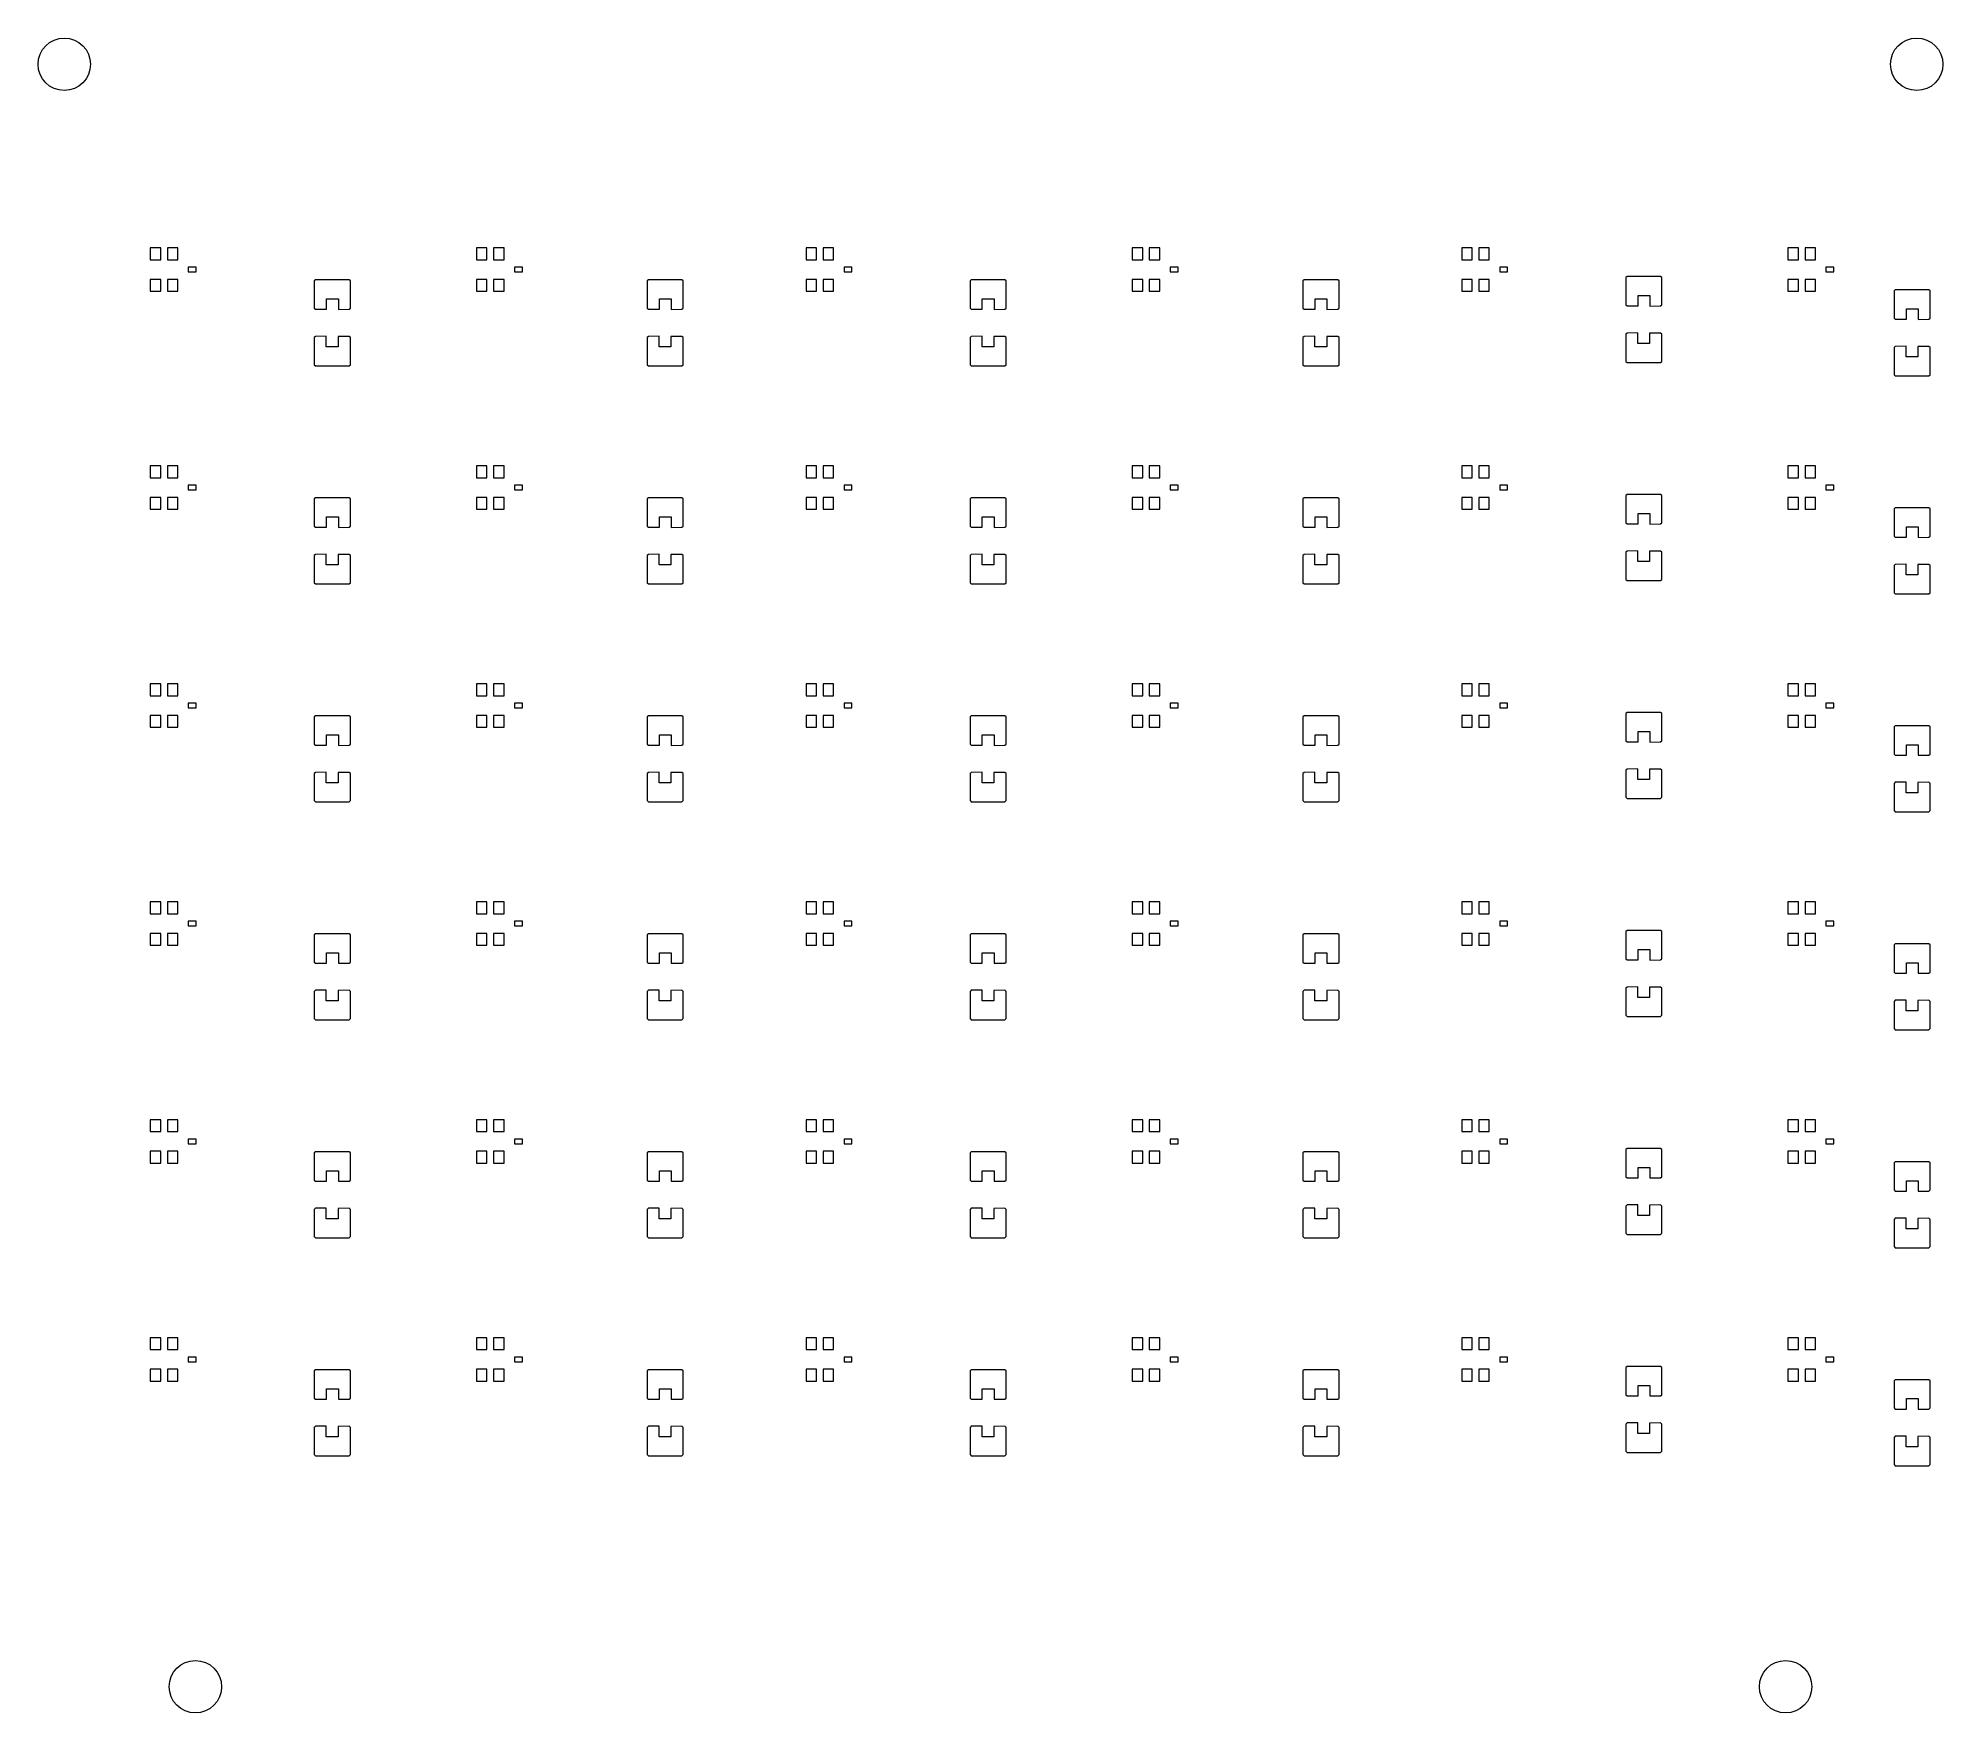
# Model space of a CAD drawing. Header units: millimetres. Extents: x 70.8 to 143.4, y 156.4 to 220.3.
import ezdxf

# ---------------------------------------------------------------- set-up
doc = ezdxf.new("R2010")
doc.units = ezdxf.units.MM
doc.header["$MEASUREMENT"] = 0
doc.layers.add('Multi-Layer', color=7, linetype='Continuous', lineweight=0)

msp = doc.modelspace()

# ---------------------------------------------------------------- linework, layer by layer
at = {"layer": 'Multi-Layer', "color": 1, "lineweight": 0, "true_color": 0xff0000}
for points in [[(75.443, 212.325), (75.043, 212.325), (75.043, 211.875), (75.443, 211.875)], [(76.093, 212.325), (75.693, 212.325), (75.693, 211.875), (76.093, 211.875)], [(87.889, 211.875), (87.889, 212.325), (87.489, 212.325), (87.489, 211.875)], [(88.539, 212.325), (88.139, 212.325), (88.139, 211.875), (88.539, 211.875)], [(100.462, 211.875), (100.462, 212.325), (100.062, 212.325), (100.062, 211.875)], [(101.112, 212.325), (100.712, 212.325), (100.712, 211.875), (101.112, 211.875)], [(112.908, 211.875), (112.908, 212.325), (112.508, 212.325), (112.508, 211.875)], [(113.558, 212.325), (113.158, 212.325), (113.158, 211.875), (113.558, 211.875)], [(125.481, 211.875), (125.481, 212.325), (125.081, 212.325), (125.081, 211.875)], [(126.131, 212.325), (125.731, 212.325), (125.731, 211.875), (126.131, 211.875)], [(137.927, 212.325), (137.527, 212.325), (137.527, 211.875), (137.927, 211.875)], [(138.577, 212.325), (138.177, 212.325), (138.177, 211.875), (138.577, 211.875)], [(76.793, 211.59), (76.493, 211.59), (76.493, 211.41), (76.793, 211.41)], [(89.239, 211.59), (88.939, 211.59), (88.939, 211.41), (89.239, 211.41)], [(101.812, 211.59), (101.512, 211.59), (101.512, 211.41), (101.812, 211.41)], [(114.258, 211.59), (113.958, 211.59), (113.958, 211.41), (114.258, 211.41)], [(126.831, 211.59), (126.531, 211.59), (126.531, 211.41), (126.831, 211.41)], [(139.277, 211.59), (138.977, 211.59), (138.977, 211.41), (139.277, 211.41)], [(75.443, 211.125), (75.043, 211.125), (75.043, 210.675), (75.443, 210.675)], [(76.093, 211.125), (75.693, 211.125), (75.693, 210.675), (76.093, 210.675)], [(81.299, 211.065), (81.299, 210.03), (81.349, 209.985), (81.769, 209.99), (81.769, 210.386), (82.219, 210.386), (82.219, 209.981), (82.629, 209.985), (82.679, 210.03), (82.679, 211.065), (82.629, 211.11), (81.349, 211.11)], [(87.889, 210.675), (87.889, 211.125), (87.489, 211.125), (87.489, 210.675)], [(88.139, 211.125), (88.139, 210.675), (88.539, 210.675), (88.539, 211.125)], [(93.999, 211.065), (93.999, 210.03), (94.049, 209.985), (94.469, 209.99), (94.469, 210.386), (94.919, 210.386), (94.919, 209.981), (95.329, 209.985), (95.379, 210.03), (95.379, 211.065), (95.329, 211.11), (94.049, 211.11)], [(100.462, 210.675), (100.462, 211.125), (100.062, 211.125), (100.062, 210.675)], [(100.712, 211.125), (100.712, 210.675), (101.112, 210.675), (101.112, 211.125)], [(106.318, 211.065), (106.318, 210.03), (106.368, 209.985), (106.788, 209.99), (106.788, 210.386), (107.238, 210.386), (107.238, 209.981), (107.648, 209.985), (107.698, 210.03), (107.698, 211.065), (107.648, 211.11), (106.368, 211.11)], [(112.908, 210.675), (112.908, 211.125), (112.508, 211.125), (112.508, 210.675)], [(113.158, 211.125), (113.158, 210.675), (113.558, 210.675), (113.558, 211.125)], [(119.018, 211.065), (119.018, 210.03), (119.068, 209.985), (119.488, 209.99), (119.488, 210.386), (119.938, 210.386), (119.938, 209.981), (120.348, 209.985), (120.398, 210.03), (120.398, 211.065), (120.348, 211.11), (119.068, 211.11)], [(125.481, 210.675), (125.481, 211.125), (125.081, 211.125), (125.081, 210.675)], [(125.731, 211.125), (125.731, 210.675), (126.131, 210.675), (126.131, 211.125)], [(131.337, 211.192), (131.337, 210.157), (131.387, 210.112), (131.807, 210.117), (131.807, 210.513), (132.257, 210.513), (132.257, 210.108), (132.667, 210.112), (132.717, 210.157), (132.717, 211.192), (132.667, 211.237), (131.387, 211.237)], [(137.927, 210.675), (137.927, 211.125), (137.527, 211.125), (137.527, 210.675)], [(138.577, 210.675), (138.577, 211.125), (138.177, 211.125), (138.177, 210.675)], [(142.953, 210.684), (142.903, 210.729), (141.623, 210.729), (141.573, 210.684), (141.573, 209.649), (141.623, 209.604), (142.043, 209.609), (142.043, 210.005), (142.493, 210.005), (142.493, 209.6), (142.903, 209.604), (142.953, 209.649)], [(82.679, 208.906), (82.629, 208.951), (82.209, 208.946), (82.209, 208.55), (81.759, 208.55), (81.759, 208.955), (81.349, 208.951), (81.299, 208.906), (81.299, 207.871), (81.349, 207.826), (82.629, 207.826), (82.679, 207.871)], [(95.379, 208.906), (95.329, 208.951), (94.909, 208.946), (94.909, 208.55), (94.459, 208.55), (94.459, 208.955), (94.049, 208.951), (93.999, 208.906), (93.999, 207.871), (94.049, 207.826), (95.329, 207.826), (95.379, 207.871)], [(107.698, 207.871), (107.698, 208.906), (107.648, 208.951), (107.228, 208.946), (107.228, 208.55), (106.778, 208.55), (106.778, 208.955), (106.368, 208.951), (106.318, 208.906), (106.318, 207.871), (106.368, 207.826), (107.648, 207.826)], [(120.398, 208.906), (120.348, 208.951), (119.928, 208.946), (119.928, 208.55), (119.478, 208.55), (119.478, 208.955), (119.068, 208.951), (119.018, 208.906), (119.018, 207.871), (119.068, 207.826), (120.348, 207.826), (120.398, 207.871)], [(132.717, 207.998), (132.717, 209.033), (132.667, 209.078), (132.247, 209.073), (132.247, 208.677), (131.797, 208.677), (131.797, 209.082), (131.387, 209.078), (131.337, 209.033), (131.337, 207.998), (131.387, 207.953), (132.667, 207.953)], [(142.953, 207.49), (142.953, 208.525), (142.903, 208.57), (142.483, 208.565), (142.483, 208.169), (142.033, 208.169), (142.033, 208.574), (141.623, 208.57), (141.573, 208.525), (141.573, 207.49), (141.623, 207.445), (142.903, 207.445)], [(75.043, 204.008), (75.043, 203.558), (75.443, 203.558), (75.443, 204.008)], [(75.693, 204.008), (75.693, 203.558), (76.093, 203.558), (76.093, 204.008)], [(87.889, 203.558), (87.889, 204.008), (87.489, 204.008), (87.489, 203.558)], [(88.139, 204.008), (88.139, 203.558), (88.539, 203.558), (88.539, 204.008)], [(100.462, 203.558), (100.462, 204.008), (100.062, 204.008), (100.062, 203.558)], [(100.712, 204.008), (100.712, 203.558), (101.112, 203.558), (101.112, 204.008)], [(112.908, 203.558), (112.908, 204.008), (112.508, 204.008), (112.508, 203.558)], [(113.158, 204.008), (113.158, 203.558), (113.558, 203.558), (113.558, 204.008)], [(125.481, 203.558), (125.481, 204.008), (125.081, 204.008), (125.081, 203.558)], [(125.731, 204.008), (125.731, 203.558), (126.131, 203.558), (126.131, 204.008)], [(137.927, 203.558), (137.927, 204.008), (137.527, 204.008), (137.527, 203.558)], [(138.577, 203.558), (138.577, 204.008), (138.177, 204.008), (138.177, 203.558)], [(75.443, 202.808), (75.043, 202.808), (75.043, 202.358), (75.443, 202.358)], [(75.693, 202.808), (75.693, 202.358), (76.093, 202.358), (76.093, 202.808)], [(76.793, 203.093), (76.793, 203.273), (76.493, 203.273), (76.493, 203.093)], [(81.299, 202.749), (81.299, 201.714), (81.349, 201.669), (81.769, 201.673), (81.769, 202.069), (82.219, 202.069), (82.219, 201.664), (82.629, 201.669), (82.679, 201.714), (82.679, 202.749), (82.629, 202.794), (81.349, 202.794)], [(87.889, 202.358), (87.889, 202.808), (87.489, 202.808), (87.489, 202.358)], [(88.139, 202.808), (88.139, 202.358), (88.539, 202.358), (88.539, 202.808)], [(89.239, 203.273), (88.939, 203.273), (88.939, 203.093), (89.239, 203.093)], [(93.999, 202.749), (93.999, 201.714), (94.049, 201.669), (94.469, 201.673), (94.469, 202.069), (94.919, 202.069), (94.919, 201.664), (95.329, 201.669), (95.379, 201.714), (95.379, 202.749), (95.329, 202.794), (94.049, 202.794)], [(100.462, 202.358), (100.462, 202.808), (100.062, 202.808), (100.062, 202.358)], [(100.712, 202.808), (100.712, 202.358), (101.112, 202.358), (101.112, 202.808)], [(101.812, 203.273), (101.512, 203.273), (101.512, 203.093), (101.812, 203.093)], [(106.318, 202.749), (106.318, 201.714), (106.368, 201.669), (106.788, 201.673), (106.788, 202.069), (107.238, 202.069), (107.238, 201.664), (107.648, 201.669), (107.698, 201.714), (107.698, 202.749), (107.648, 202.794), (106.368, 202.794)], [(112.908, 202.358), (112.908, 202.808), (112.508, 202.808), (112.508, 202.358)], [(113.158, 202.808), (113.158, 202.358), (113.558, 202.358), (113.558, 202.808)], [(114.258, 203.273), (113.958, 203.273), (113.958, 203.093), (114.258, 203.093)], [(119.018, 202.749), (119.018, 201.714), (119.068, 201.669), (119.488, 201.673), (119.488, 202.069), (119.938, 202.069), (119.938, 201.664), (120.348, 201.669), (120.398, 201.714), (120.398, 202.749), (120.348, 202.794), (119.068, 202.794)], [(125.481, 202.358), (125.481, 202.808), (125.081, 202.808), (125.081, 202.358)], [(126.131, 202.358), (126.131, 202.808), (125.731, 202.808), (125.731, 202.358)], [(126.831, 203.093), (126.831, 203.273), (126.531, 203.273), (126.531, 203.093)], [(131.337, 202.876), (131.337, 201.841), (131.387, 201.796), (131.807, 201.8), (131.807, 202.196), (132.257, 202.196), (132.257, 201.791), (132.667, 201.796), (132.717, 201.841), (132.717, 202.876), (132.667, 202.921), (131.387, 202.921)], [(137.927, 202.358), (137.927, 202.808), (137.527, 202.808), (137.527, 202.358)], [(138.577, 202.358), (138.577, 202.808), (138.177, 202.808), (138.177, 202.358)], [(139.277, 203.273), (138.977, 203.273), (138.977, 203.093), (139.277, 203.093)], [(141.573, 202.368), (141.573, 201.333), (141.623, 201.288), (142.043, 201.292), (142.043, 201.688), (142.493, 201.688), (142.493, 201.283), (142.903, 201.288), (142.953, 201.333), (142.953, 202.368), (142.903, 202.413), (141.623, 202.413)], [(82.679, 200.589), (82.629, 200.634), (82.209, 200.63), (82.209, 200.234), (81.759, 200.234), (81.759, 200.639), (81.349, 200.634), (81.299, 200.589), (81.299, 199.554), (81.349, 199.509), (82.629, 199.509), (82.679, 199.554)], [(95.379, 200.589), (95.329, 200.634), (94.909, 200.63), (94.909, 200.234), (94.459, 200.234), (94.459, 200.639), (94.049, 200.634), (93.999, 200.589), (93.999, 199.554), (94.049, 199.509), (95.329, 199.509), (95.379, 199.554)], [(107.698, 199.554), (107.698, 200.589), (107.648, 200.634), (107.228, 200.63), (107.228, 200.234), (106.778, 200.234), (106.778, 200.639), (106.368, 200.634), (106.318, 200.589), (106.318, 199.554), (106.368, 199.509), (107.648, 199.509)], [(120.398, 200.589), (120.348, 200.634), (119.928, 200.63), (119.928, 200.234), (119.478, 200.234), (119.478, 200.639), (119.068, 200.634), (119.018, 200.589), (119.018, 199.554), (119.068, 199.509), (120.348, 199.509), (120.398, 199.554)], [(132.717, 199.681), (132.717, 200.716), (132.667, 200.761), (132.247, 200.757), (132.247, 200.361), (131.797, 200.361), (131.797, 200.766), (131.387, 200.761), (131.337, 200.716), (131.337, 199.681), (131.387, 199.636), (132.667, 199.636)], [(142.953, 199.173), (142.953, 200.208), (142.903, 200.253), (142.483, 200.249), (142.483, 199.853), (142.033, 199.853), (142.033, 200.258), (141.623, 200.253), (141.573, 200.208), (141.573, 199.173), (141.623, 199.128), (142.903, 199.128)], [(75.043, 195.692), (75.043, 195.242), (75.443, 195.242), (75.443, 195.692)], [(75.693, 195.692), (75.693, 195.242), (76.093, 195.242), (76.093, 195.692)], [(87.889, 195.242), (87.889, 195.692), (87.489, 195.692), (87.489, 195.242)], [(88.139, 195.692), (88.139, 195.242), (88.539, 195.242), (88.539, 195.692)], [(100.462, 195.242), (100.462, 195.692), (100.062, 195.692), (100.062, 195.242)], [(100.712, 195.692), (100.712, 195.242), (101.112, 195.242), (101.112, 195.692)], [(112.908, 195.242), (112.908, 195.692), (112.508, 195.692), (112.508, 195.242)], [(113.158, 195.692), (113.158, 195.242), (113.558, 195.242), (113.558, 195.692)], [(125.481, 195.242), (125.481, 195.692), (125.081, 195.692), (125.081, 195.242)], [(125.731, 195.692), (125.731, 195.242), (126.131, 195.242), (126.131, 195.692)], [(137.927, 195.242), (137.927, 195.692), (137.527, 195.692), (137.527, 195.242)], [(138.577, 195.242), (138.577, 195.692), (138.177, 195.692), (138.177, 195.242)], [(76.793, 194.777), (76.793, 194.957), (76.493, 194.957), (76.493, 194.777)], [(89.239, 194.957), (88.939, 194.957), (88.939, 194.777), (89.239, 194.777)], [(101.812, 194.957), (101.512, 194.957), (101.512, 194.777), (101.812, 194.777)], [(114.258, 194.957), (113.958, 194.957), (113.958, 194.777), (114.258, 194.777)], [(126.831, 194.777), (126.831, 194.957), (126.531, 194.957), (126.531, 194.777)], [(139.277, 194.957), (138.977, 194.957), (138.977, 194.777), (139.277, 194.777)], [(75.443, 194.492), (75.043, 194.492), (75.043, 194.042), (75.443, 194.042)], [(75.693, 194.492), (75.693, 194.042), (76.093, 194.042), (76.093, 194.492)], [(81.299, 194.432), (81.299, 193.397), (81.349, 193.352), (81.769, 193.357), (81.769, 193.753), (82.219, 193.753), (82.219, 193.348), (82.629, 193.352), (82.679, 193.397), (82.679, 194.432), (82.629, 194.477), (81.349, 194.477)], [(87.889, 194.042), (87.889, 194.492), (87.489, 194.492), (87.489, 194.042)], [(88.139, 194.492), (88.139, 194.042), (88.539, 194.042), (88.539, 194.492)], [(93.999, 194.432), (93.999, 193.397), (94.049, 193.352), (94.469, 193.357), (94.469, 193.753), (94.919, 193.753), (94.919, 193.348), (95.329, 193.352), (95.379, 193.397), (95.379, 194.432), (95.329, 194.477), (94.049, 194.477)], [(100.462, 194.042), (100.462, 194.492), (100.062, 194.492), (100.062, 194.042)], [(100.712, 194.492), (100.712, 194.042), (101.112, 194.042), (101.112, 194.492)], [(106.318, 194.432), (106.318, 193.397), (106.368, 193.352), (106.788, 193.357), (106.788, 193.753), (107.238, 193.753), (107.238, 193.348), (107.648, 193.352), (107.698, 193.397), (107.698, 194.432), (107.648, 194.477), (106.368, 194.477)], [(112.908, 194.042), (112.908, 194.492), (112.508, 194.492), (112.508, 194.042)], [(113.158, 194.492), (113.158, 194.042), (113.558, 194.042), (113.558, 194.492)], [(119.018, 194.432), (119.018, 193.397), (119.068, 193.352), (119.488, 193.357), (119.488, 193.753), (119.938, 193.753), (119.938, 193.348), (120.348, 193.352), (120.398, 193.397), (120.398, 194.432), (120.348, 194.477), (119.068, 194.477)], [(125.481, 194.042), (125.481, 194.492), (125.081, 194.492), (125.081, 194.042)], [(125.731, 194.492), (125.731, 194.042), (126.131, 194.042), (126.131, 194.492)], [(131.337, 194.559), (131.337, 193.524), (131.387, 193.479), (131.807, 193.484), (131.807, 193.88), (132.257, 193.88), (132.257, 193.475), (132.667, 193.479), (132.717, 193.524), (132.717, 194.559), (132.667, 194.604), (131.387, 194.604)], [(137.927, 194.042), (137.927, 194.492), (137.527, 194.492), (137.527, 194.042)], [(138.577, 194.042), (138.577, 194.492), (138.177, 194.492), (138.177, 194.042)], [(141.573, 194.051), (141.573, 193.016), (141.623, 192.971), (142.043, 192.976), (142.043, 193.372), (142.493, 193.372), (142.493, 192.967), (142.903, 192.971), (142.953, 193.016), (142.953, 194.051), (142.903, 194.096), (141.623, 194.096)], [(82.679, 192.273), (82.629, 192.318), (82.209, 192.313), (82.209, 191.917), (81.759, 191.917), (81.759, 192.322), (81.349, 192.318), (81.299, 192.273), (81.299, 191.238), (81.349, 191.193), (82.629, 191.193), (82.679, 191.238)], [(95.379, 192.273), (95.329, 192.318), (94.909, 192.313), (94.909, 191.917), (94.459, 191.917), (94.459, 192.322), (94.049, 192.318), (93.999, 192.273), (93.999, 191.238), (94.049, 191.193), (95.329, 191.193), (95.379, 191.238)], [(107.698, 191.238), (107.698, 192.273), (107.648, 192.318), (107.228, 192.313), (107.228, 191.917), (106.778, 191.917), (106.778, 192.322), (106.368, 192.318), (106.318, 192.273), (106.318, 191.238), (106.368, 191.193), (107.648, 191.193)], [(120.398, 192.273), (120.348, 192.318), (119.928, 192.313), (119.928, 191.917), (119.478, 191.917), (119.478, 192.322), (119.068, 192.318), (119.018, 192.273), (119.018, 191.238), (119.068, 191.193), (120.348, 191.193), (120.398, 191.238)], [(132.717, 191.365), (132.717, 192.4), (132.667, 192.445), (132.247, 192.44), (132.247, 192.044), (131.797, 192.044), (131.797, 192.449), (131.387, 192.445), (131.337, 192.4), (131.337, 191.365), (131.387, 191.32), (132.667, 191.32)], [(142.953, 190.857), (142.953, 191.892), (142.903, 191.937), (142.483, 191.932), (142.483, 191.536), (142.033, 191.536), (142.033, 191.941), (141.623, 191.937), (141.573, 191.892), (141.573, 190.857), (141.623, 190.812), (142.903, 190.812)], [(75.043, 187.375), (75.043, 186.925), (75.443, 186.925), (75.443, 187.375)], [(75.693, 187.375), (75.693, 186.925), (76.093, 186.925), (76.093, 187.375)], [(87.889, 186.925), (87.889, 187.375), (87.489, 187.375), (87.489, 186.925)], [(88.139, 187.375), (88.139, 186.925), (88.539, 186.925), (88.539, 187.375)], [(100.462, 186.925), (100.462, 187.375), (100.062, 187.375), (100.062, 186.925)], [(100.712, 187.375), (100.712, 186.925), (101.112, 186.925), (101.112, 187.375)], [(112.908, 186.925), (112.908, 187.375), (112.508, 187.375), (112.508, 186.925)], [(113.158, 187.375), (113.158, 186.925), (113.558, 186.925), (113.558, 187.375)], [(125.481, 186.925), (125.481, 187.375), (125.081, 187.375), (125.081, 186.925)], [(125.731, 187.375), (125.731, 186.925), (126.131, 186.925), (126.131, 187.375)], [(137.927, 186.925), (137.927, 187.375), (137.527, 187.375), (137.527, 186.925)], [(138.577, 186.925), (138.577, 187.375), (138.177, 187.375), (138.177, 186.925)], [(75.443, 186.175), (75.043, 186.175), (75.043, 185.725), (75.443, 185.725)], [(75.693, 186.175), (75.693, 185.725), (76.093, 185.725), (76.093, 186.175)], [(76.793, 186.46), (76.793, 186.64), (76.493, 186.64), (76.493, 186.46)], [(81.299, 186.116), (81.299, 185.081), (81.349, 185.036), (81.769, 185.04), (81.769, 185.436), (82.219, 185.436), (82.219, 185.031), (82.629, 185.036), (82.679, 185.081), (82.679, 186.116), (82.629, 186.161), (81.349, 186.161)], [(87.889, 185.725), (87.889, 186.175), (87.489, 186.175), (87.489, 185.725)], [(88.139, 186.175), (88.139, 185.725), (88.539, 185.725), (88.539, 186.175)], [(89.239, 186.64), (88.939, 186.64), (88.939, 186.46), (89.239, 186.46)], [(93.999, 186.116), (93.999, 185.081), (94.049, 185.036), (94.469, 185.04), (94.469, 185.436), (94.919, 185.436), (94.919, 185.031), (95.329, 185.036), (95.379, 185.081), (95.379, 186.116), (95.329, 186.161), (94.049, 186.161)], [(100.462, 185.725), (100.462, 186.175), (100.062, 186.175), (100.062, 185.725)], [(100.712, 186.175), (100.712, 185.725), (101.112, 185.725), (101.112, 186.175)], [(101.812, 186.64), (101.512, 186.64), (101.512, 186.46), (101.812, 186.46)], [(106.318, 186.116), (106.318, 185.081), (106.368, 185.036), (106.788, 185.04), (106.788, 185.436), (107.238, 185.436), (107.238, 185.031), (107.648, 185.036), (107.698, 185.081), (107.698, 186.116), (107.648, 186.161), (106.368, 186.161)], [(112.908, 185.725), (112.908, 186.175), (112.508, 186.175), (112.508, 185.725)], [(113.158, 186.175), (113.158, 185.725), (113.558, 185.725), (113.558, 186.175)], [(114.258, 186.64), (113.958, 186.64), (113.958, 186.46), (114.258, 186.46)], [(119.018, 186.116), (119.018, 185.081), (119.068, 185.036), (119.488, 185.04), (119.488, 185.436), (119.938, 185.436), (119.938, 185.031), (120.348, 185.036), (120.398, 185.081), (120.398, 186.116), (120.348, 186.161), (119.068, 186.161)], [(125.481, 185.725), (125.481, 186.175), (125.081, 186.175), (125.081, 185.725)], [(126.131, 185.725), (126.131, 186.175), (125.731, 186.175), (125.731, 185.725)], [(126.831, 186.46), (126.831, 186.64), (126.531, 186.64), (126.531, 186.46)], [(131.337, 186.243), (131.337, 185.208), (131.387, 185.163), (131.807, 185.167), (131.807, 185.563), (132.257, 185.563), (132.257, 185.158), (132.667, 185.163), (132.717, 185.208), (132.717, 186.243), (132.667, 186.288), (131.387, 186.288)], [(137.927, 185.725), (137.927, 186.175), (137.527, 186.175), (137.527, 185.725)], [(138.577, 185.725), (138.577, 186.175), (138.177, 186.175), (138.177, 185.725)], [(139.277, 186.64), (138.977, 186.64), (138.977, 186.46), (139.277, 186.46)], [(141.573, 185.735), (141.573, 184.7), (141.623, 184.655), (142.043, 184.659), (142.043, 185.055), (142.493, 185.055), (142.493, 184.65), (142.903, 184.655), (142.953, 184.7), (142.953, 185.735), (142.903, 185.78), (141.623, 185.78)], [(82.679, 183.956), (82.629, 184.001), (82.209, 183.997), (82.209, 183.601), (81.759, 183.601), (81.759, 184.006), (81.349, 184.001), (81.299, 183.956), (81.299, 182.921), (81.349, 182.876), (82.629, 182.876), (82.679, 182.921)], [(95.379, 183.956), (95.329, 184.001), (94.909, 183.997), (94.909, 183.601), (94.459, 183.601), (94.459, 184.006), (94.049, 184.001), (93.999, 183.956), (93.999, 182.921), (94.049, 182.876), (95.329, 182.876), (95.379, 182.921)], [(107.698, 182.921), (107.698, 183.956), (107.648, 184.001), (107.228, 183.997), (107.228, 183.601), (106.778, 183.601), (106.778, 184.006), (106.368, 184.001), (106.318, 183.956), (106.318, 182.921), (106.368, 182.876), (107.648, 182.876)], [(120.398, 183.956), (120.348, 184.001), (119.928, 183.997), (119.928, 183.601), (119.478, 183.601), (119.478, 184.006), (119.068, 184.001), (119.018, 183.956), (119.018, 182.921), (119.068, 182.876), (120.348, 182.876), (120.398, 182.921)], [(132.717, 183.048), (132.717, 184.083), (132.667, 184.128), (132.247, 184.124), (132.247, 183.728), (131.797, 183.728), (131.797, 184.133), (131.387, 184.128), (131.337, 184.083), (131.337, 183.048), (131.387, 183.003), (132.667, 183.003)], [(142.953, 182.54), (142.953, 183.575), (142.903, 183.62), (142.483, 183.616), (142.483, 183.22), (142.033, 183.22), (142.033, 183.625), (141.623, 183.62), (141.573, 183.575), (141.573, 182.54), (141.623, 182.495), (142.903, 182.495)], [(75.043, 179.059), (75.043, 178.609), (75.443, 178.609), (75.443, 179.059)], [(75.693, 179.059), (75.693, 178.609), (76.093, 178.609), (76.093, 179.059)], [(87.889, 178.609), (87.889, 179.059), (87.489, 179.059), (87.489, 178.609)], [(88.139, 179.059), (88.139, 178.609), (88.539, 178.609), (88.539, 179.059)], [(100.462, 178.609), (100.462, 179.059), (100.062, 179.059), (100.062, 178.609)], [(100.712, 179.059), (100.712, 178.609), (101.112, 178.609), (101.112, 179.059)], [(112.908, 178.609), (112.908, 179.059), (112.508, 179.059), (112.508, 178.609)], [(113.158, 179.059), (113.158, 178.609), (113.558, 178.609), (113.558, 179.059)], [(125.481, 178.609), (125.481, 179.059), (125.081, 179.059), (125.081, 178.609)], [(125.731, 179.059), (125.731, 178.609), (126.131, 178.609), (126.131, 179.059)], [(137.927, 178.609), (137.927, 179.059), (137.527, 179.059), (137.527, 178.609)], [(138.577, 178.609), (138.577, 179.059), (138.177, 179.059), (138.177, 178.609)], [(76.793, 178.144), (76.793, 178.324), (76.493, 178.324), (76.493, 178.144)], [(89.239, 178.324), (88.939, 178.324), (88.939, 178.144), (89.239, 178.144)], [(101.812, 178.324), (101.512, 178.324), (101.512, 178.144), (101.812, 178.144)], [(114.258, 178.324), (113.958, 178.324), (113.958, 178.144), (114.258, 178.144)], [(126.831, 178.144), (126.831, 178.324), (126.531, 178.324), (126.531, 178.144)], [(139.277, 178.324), (138.977, 178.324), (138.977, 178.144), (139.277, 178.144)], [(75.443, 177.859), (75.043, 177.859), (75.043, 177.409), (75.443, 177.409)], [(75.693, 177.859), (75.693, 177.409), (76.093, 177.409), (76.093, 177.859)], [(81.299, 177.799), (81.299, 176.764), (81.349, 176.719), (81.769, 176.723), (81.769, 177.119), (82.219, 177.119), (82.219, 176.714), (82.629, 176.719), (82.679, 176.764), (82.679, 177.799), (82.629, 177.844), (81.349, 177.844)], [(87.889, 177.409), (87.889, 177.859), (87.489, 177.859), (87.489, 177.409)], [(88.139, 177.859), (88.139, 177.409), (88.539, 177.409), (88.539, 177.859)], [(93.999, 177.799), (93.999, 176.764), (94.049, 176.719), (94.469, 176.723), (94.469, 177.119), (94.919, 177.119), (94.919, 176.714), (95.329, 176.719), (95.379, 176.764), (95.379, 177.799), (95.329, 177.844), (94.049, 177.844)], [(100.462, 177.409), (100.462, 177.859), (100.062, 177.859), (100.062, 177.409)], [(100.712, 177.859), (100.712, 177.409), (101.112, 177.409), (101.112, 177.859)], [(106.318, 177.799), (106.318, 176.764), (106.368, 176.719), (106.788, 176.723), (106.788, 177.119), (107.238, 177.119), (107.238, 176.714), (107.648, 176.719), (107.698, 176.764), (107.698, 177.799), (107.648, 177.844), (106.368, 177.844)], [(112.908, 177.409), (112.908, 177.859), (112.508, 177.859), (112.508, 177.409)], [(113.158, 177.859), (113.158, 177.409), (113.558, 177.409), (113.558, 177.859)], [(119.018, 177.799), (119.018, 176.764), (119.068, 176.719), (119.488, 176.723), (119.488, 177.119), (119.938, 177.119), (119.938, 176.714), (120.348, 176.719), (120.398, 176.764), (120.398, 177.799), (120.348, 177.844), (119.068, 177.844)], [(125.481, 177.409), (125.481, 177.859), (125.081, 177.859), (125.081, 177.409)], [(125.731, 177.859), (125.731, 177.409), (126.131, 177.409), (126.131, 177.859)], [(131.337, 177.926), (131.337, 176.891), (131.387, 176.846), (131.807, 176.85), (131.807, 177.246), (132.257, 177.246), (132.257, 176.841), (132.667, 176.846), (132.717, 176.891), (132.717, 177.926), (132.667, 177.971), (131.387, 177.971)], [(137.927, 177.409), (137.927, 177.859), (137.527, 177.859), (137.527, 177.409)], [(138.577, 177.409), (138.577, 177.859), (138.177, 177.859), (138.177, 177.409)], [(141.573, 177.418), (141.573, 176.383), (141.623, 176.338), (142.043, 176.342), (142.043, 176.738), (142.493, 176.738), (142.493, 176.333), (142.903, 176.338), (142.953, 176.383), (142.953, 177.418), (142.903, 177.463), (141.623, 177.463)], [(82.679, 175.64), (82.629, 175.685), (82.209, 175.68), (82.209, 175.284), (81.759, 175.284), (81.759, 175.689), (81.349, 175.685), (81.299, 175.64), (81.299, 174.605), (81.349, 174.56), (82.629, 174.56), (82.679, 174.605)], [(95.379, 175.64), (95.329, 175.685), (94.909, 175.68), (94.909, 175.284), (94.459, 175.284), (94.459, 175.689), (94.049, 175.685), (93.999, 175.64), (93.999, 174.605), (94.049, 174.56), (95.329, 174.56), (95.379, 174.605)], [(107.698, 174.605), (107.698, 175.64), (107.648, 175.685), (107.228, 175.68), (107.228, 175.284), (106.778, 175.284), (106.778, 175.689), (106.368, 175.685), (106.318, 175.64), (106.318, 174.605), (106.368, 174.56), (107.648, 174.56)], [(120.398, 175.64), (120.348, 175.685), (119.928, 175.68), (119.928, 175.284), (119.478, 175.284), (119.478, 175.689), (119.068, 175.685), (119.018, 175.64), (119.018, 174.605), (119.068, 174.56), (120.348, 174.56), (120.398, 174.605)], [(132.717, 174.732), (132.717, 175.767), (132.667, 175.812), (132.247, 175.807), (132.247, 175.411), (131.797, 175.411), (131.797, 175.816), (131.387, 175.812), (131.337, 175.767), (131.337, 174.732), (131.387, 174.687), (132.667, 174.687)], [(142.953, 174.224), (142.953, 175.259), (142.903, 175.304), (142.483, 175.299), (142.483, 174.903), (142.033, 174.903), (142.033, 175.308), (141.623, 175.304), (141.573, 175.259), (141.573, 174.224), (141.623, 174.179), (142.903, 174.179)], [(75.043, 170.742), (75.043, 170.292), (75.443, 170.292), (75.443, 170.742)], [(75.693, 170.742), (75.693, 170.292), (76.093, 170.292), (76.093, 170.742)], [(87.889, 170.292), (87.889, 170.742), (87.489, 170.742), (87.489, 170.292)], [(88.139, 170.742), (88.139, 170.292), (88.539, 170.292), (88.539, 170.742)], [(100.462, 170.292), (100.462, 170.742), (100.062, 170.742), (100.062, 170.292)], [(100.712, 170.742), (100.712, 170.292), (101.112, 170.292), (101.112, 170.742)], [(112.908, 170.292), (112.908, 170.742), (112.508, 170.742), (112.508, 170.292)], [(113.158, 170.742), (113.158, 170.292), (113.558, 170.292), (113.558, 170.742)], [(125.481, 170.292), (125.481, 170.742), (125.081, 170.742), (125.081, 170.292)], [(125.731, 170.742), (125.731, 170.292), (126.131, 170.292), (126.131, 170.742)], [(137.927, 170.292), (137.927, 170.742), (137.527, 170.742), (137.527, 170.292)], [(138.577, 170.292), (138.577, 170.742), (138.177, 170.742), (138.177, 170.292)], [(75.043, 169.092), (75.443, 169.092), (75.443, 169.542), (75.043, 169.542)], [(75.693, 169.092), (76.093, 169.092), (76.093, 169.542), (75.693, 169.542)], [(76.793, 169.827), (76.793, 170.007), (76.493, 170.007), (76.493, 169.827)], [(81.299, 169.482), (81.299, 168.447), (81.349, 168.402), (81.769, 168.407), (81.769, 168.803), (82.219, 168.803), (82.219, 168.398), (82.629, 168.402), (82.679, 168.447), (82.679, 169.482), (82.629, 169.527), (81.349, 169.527)], [(87.489, 169.092), (87.889, 169.092), (87.889, 169.542), (87.489, 169.542)], [(88.139, 169.092), (88.539, 169.092), (88.539, 169.542), (88.139, 169.542)], [(89.239, 170.007), (88.939, 170.007), (88.939, 169.827), (89.239, 169.827)], [(93.999, 169.482), (93.999, 168.447), (94.049, 168.402), (94.469, 168.407), (94.469, 168.803), (94.919, 168.803), (94.919, 168.398), (95.329, 168.402), (95.379, 168.447), (95.379, 169.482), (95.329, 169.527), (94.049, 169.527)], [(100.062, 169.092), (100.462, 169.092), (100.462, 169.542), (100.062, 169.542)], [(100.712, 169.092), (101.112, 169.092), (101.112, 169.542), (100.712, 169.542)], [(101.812, 170.007), (101.512, 170.007), (101.512, 169.827), (101.812, 169.827)], [(106.318, 169.482), (106.318, 168.447), (106.368, 168.402), (106.788, 168.407), (106.788, 168.803), (107.238, 168.803), (107.238, 168.398), (107.648, 168.402), (107.698, 168.447), (107.698, 169.482), (107.648, 169.527), (106.368, 169.527)], [(112.508, 169.092), (112.908, 169.092), (112.908, 169.542), (112.508, 169.542)], [(113.158, 169.092), (113.558, 169.092), (113.558, 169.542), (113.158, 169.542)], [(114.258, 170.007), (113.958, 170.007), (113.958, 169.827), (114.258, 169.827)], [(119.018, 169.482), (119.018, 168.447), (119.068, 168.402), (119.488, 168.407), (119.488, 168.803), (119.938, 168.803), (119.938, 168.398), (120.348, 168.402), (120.398, 168.447), (120.398, 169.482), (120.348, 169.527), (119.068, 169.527)], [(125.081, 169.092), (125.481, 169.092), (125.481, 169.542), (125.081, 169.542)], [(125.731, 169.092), (126.131, 169.092), (126.131, 169.542), (125.731, 169.542)], [(126.831, 169.827), (126.831, 170.007), (126.531, 170.007), (126.531, 169.827)], [(131.337, 169.609), (131.337, 168.574), (131.387, 168.529), (131.807, 168.534), (131.807, 168.93), (132.257, 168.93), (132.257, 168.525), (132.667, 168.529), (132.717, 168.574), (132.717, 169.609), (132.667, 169.654), (131.387, 169.654)], [(137.527, 169.092), (137.927, 169.092), (137.927, 169.542), (137.527, 169.542)], [(138.577, 169.092), (138.577, 169.542), (138.177, 169.542), (138.177, 169.092)], [(139.277, 170.007), (138.977, 170.007), (138.977, 169.827), (139.277, 169.827)], [(141.573, 168.066), (141.623, 168.021), (142.043, 168.026), (142.043, 168.422), (142.493, 168.422), (142.493, 168.017), (142.903, 168.021), (142.953, 168.066), (142.953, 169.101), (142.903, 169.146), (141.623, 169.146), (141.573, 169.101)], [(81.299, 166.288), (81.349, 166.243), (82.629, 166.243), (82.679, 166.288), (82.679, 167.323), (82.629, 167.368), (82.209, 167.363), (82.209, 166.967), (81.759, 166.967), (81.759, 167.372), (81.349, 167.368), (81.299, 167.323)], [(93.999, 166.288), (94.049, 166.243), (95.329, 166.243), (95.379, 166.288), (95.379, 167.323), (95.329, 167.368), (94.909, 167.363), (94.909, 166.967), (94.459, 166.967), (94.459, 167.372), (94.049, 167.368), (93.999, 167.323)], [(106.318, 166.288), (106.368, 166.243), (107.648, 166.243), (107.698, 166.288), (107.698, 167.323), (107.648, 167.368), (107.228, 167.363), (107.228, 166.967), (106.778, 166.967), (106.778, 167.372), (106.368, 167.368), (106.318, 167.323)], [(119.018, 166.288), (119.068, 166.243), (120.348, 166.243), (120.398, 166.288), (120.398, 167.323), (120.348, 167.368), (119.928, 167.363), (119.928, 166.967), (119.478, 166.967), (119.478, 167.372), (119.068, 167.368), (119.018, 167.323)], [(131.337, 166.415), (131.387, 166.37), (132.667, 166.37), (132.717, 166.415), (132.717, 167.45), (132.667, 167.495), (132.247, 167.49), (132.247, 167.094), (131.797, 167.094), (131.797, 167.499), (131.387, 167.495), (131.337, 167.45)], [(141.573, 165.907), (141.623, 165.862), (142.903, 165.862), (142.953, 165.907), (142.953, 166.942), (142.903, 166.987), (142.483, 166.982), (142.483, 166.586), (142.033, 166.586), (142.033, 166.991), (141.623, 166.987), (141.573, 166.942)]]:
    msp.add_lwpolyline(points, close=True, dxfattribs=at)
for centre in [(71.762, 219.332), (142.438, 219.332)]:
    msp.add_circle(centre, 1, dxfattribs=at)
for points in [[(77.762, 157.432), (77.762, 157.985), (77.314, 158.432), (76.762, 158.432), (76.209, 158.432), (75.762, 157.985), (75.762, 157.432), (75.762, 156.88), (76.209, 156.432), (76.762, 156.432), (77.314, 156.432), (77.762, 156.88), (77.762, 157.432)], [(138.438, 157.432), (138.438, 157.985), (137.99, 158.432), (137.438, 158.432), (136.886, 158.432), (136.438, 157.985), (136.438, 157.432), (136.438, 156.88), (136.886, 156.432), (137.438, 156.432), (137.99, 156.432), (138.438, 156.88), (138.438, 157.432)]]:
    msp.add_open_spline(points, degree=3, knots=[0, 0, 0, 0, 1, 1, 1, 2, 2, 2, 3, 3, 3, 4, 4, 4, 4], dxfattribs=at)

doc.saveas('drawing.dxf')
